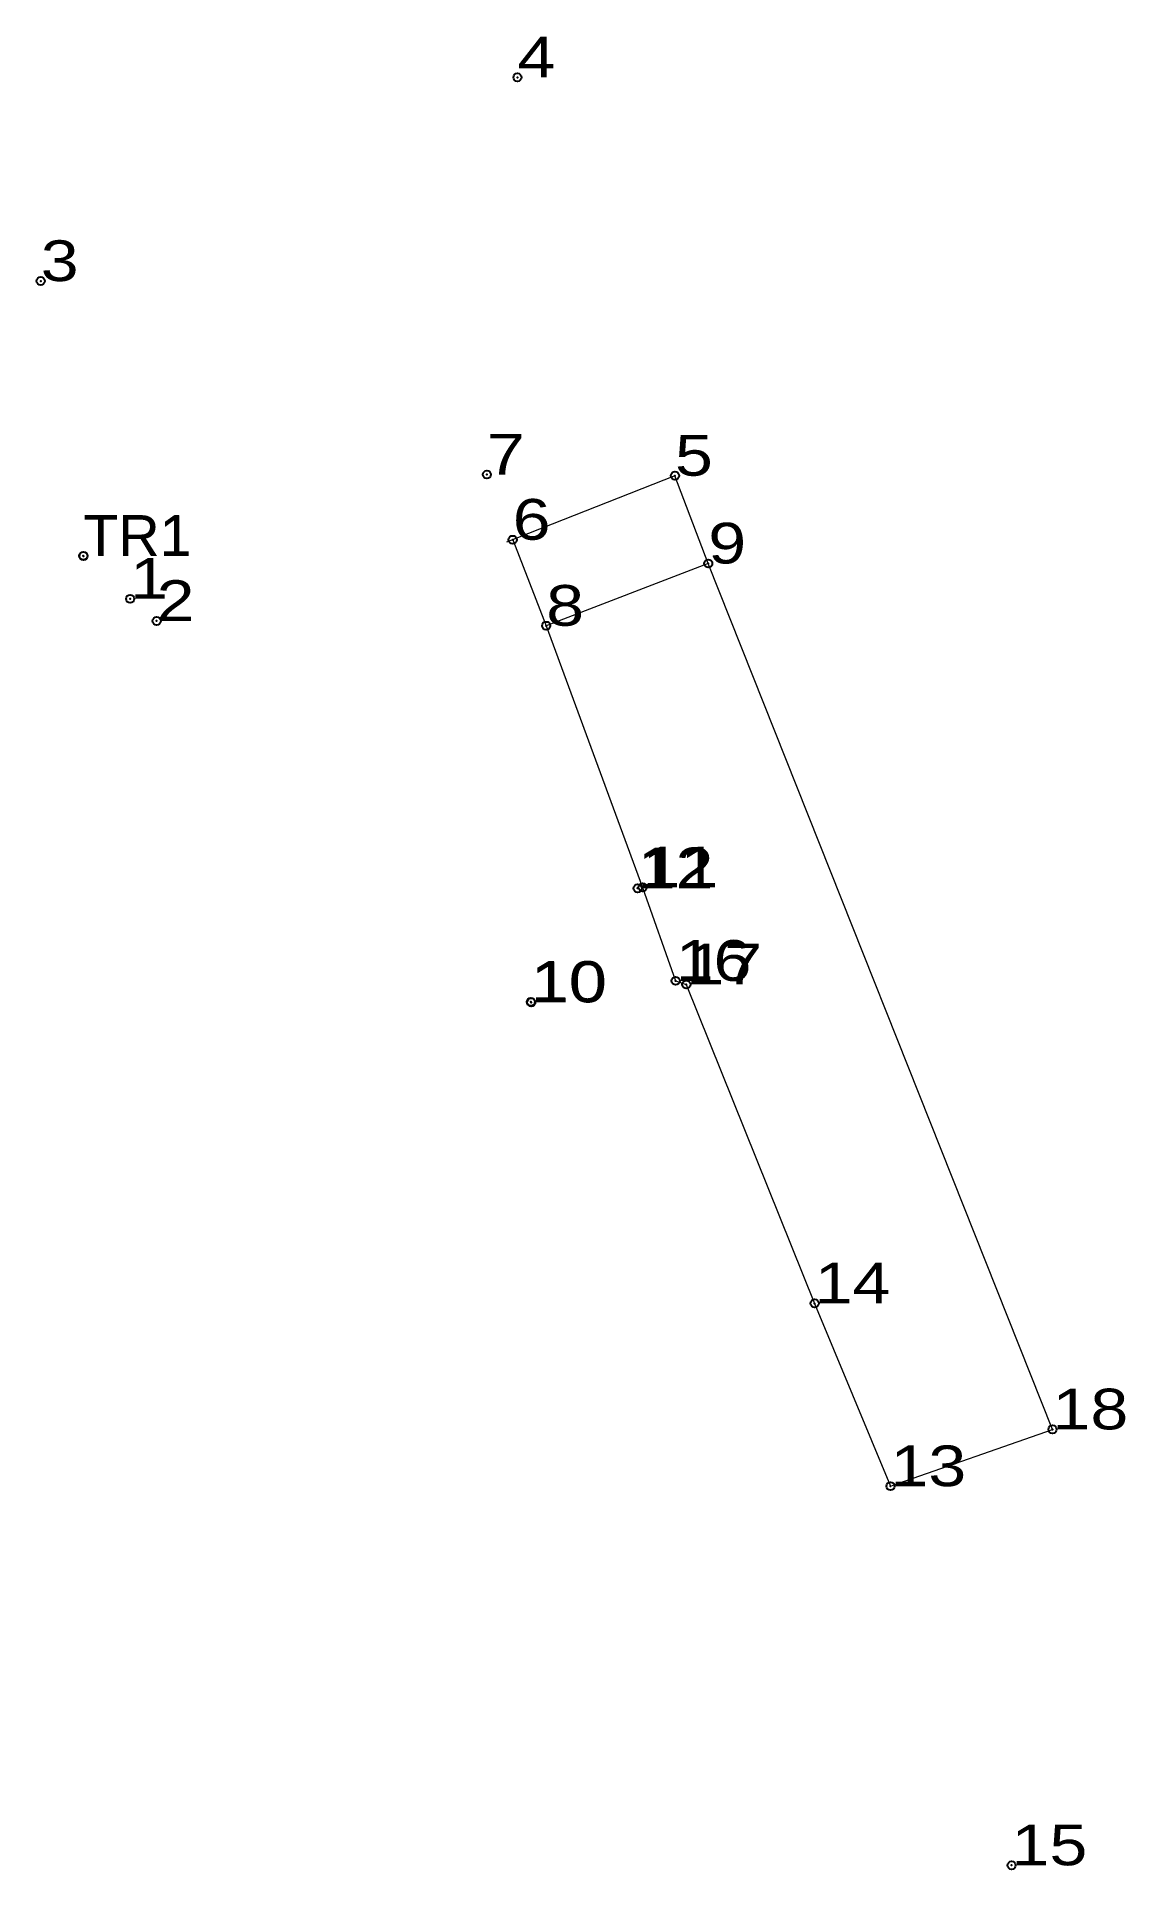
# Model space of a CAD drawing. Header units: metres. Extents: x 541924 to 543195, y 1835274 to 1835755.
# Drawn here: x 543147.4 to 543195.5, y 1835674.4 to 1835755.4 of the extents above.
import ezdxf

# ---------------------------------------------------------------- set-up
doc = ezdxf.new("R2010")
doc.units = ezdxf.units.M
doc.header["$LTSCALE"] = 0.72
doc.header["$PDMODE"] = 32
doc.header["$PDSIZE"] = 0.36
doc.layers.add('12', color=7, linetype='Continuous')
doc.layers.add('7', color=7, linetype='Continuous')
doc.layers.add('36', color=7, linetype='Continuous', lineweight=13)

msp = doc.modelspace()

# ---------------------------------------------------------------- linework, layer by layer
at = {"layer": '36'}
msp.add_line((543168.4, 1835733.18), (543169.88, 1835729.38), dxfattribs=at)
for points in [[(543177.04, 1835732.13), (543175.57, 1835736.01), (543168.13, 1835733.07)], [(543185.17, 1835691.39), (543192.25, 1835693.87), (543177.04, 1835732.13), (543169.88, 1835729.38)], [(543169.88, 1835729.38), (543174.14, 1835717.82), (543175.6, 1835713.69), (543176.07, 1835713.53), (543181.74, 1835699.44), (543185.09, 1835691.36)]]:
    msp.add_lwpolyline(points, dxfattribs=at)
at = {"layer": '7'}
for p in [(543168.61, 1835753.61), (543147.55, 1835744.61), (543167.26, 1835736.06), (543175.57, 1835736.01), (543168.4, 1835733.18), (543149.43, 1835732.47), (543149.44, 1835732.46), (543177.04, 1835732.13), (543151.5, 1835730.57), (543152.67, 1835729.59), (543169.88, 1835729.38), (543173.92, 1835717.78), (543174.14, 1835717.82), (543175.6, 1835713.69), (543176.07, 1835713.53), (543169.2, 1835712.76), (543169.22, 1835712.74), (543181.74, 1835699.44), (543192.25, 1835693.87), (543185.09, 1835691.36), (543190.44, 1835674.61)]:
    msp.add_point(p, dxfattribs=at)

# ---------------------------------------------------------------- texts
at = {"layer": '12'}
for s, width, p in [('4', 1.25, (543168.61, 1835753.61)), ('3', 1.25, (543147.55, 1835744.61)), ('7', 1.25, (543167.26, 1835736.06)), ('5', 1.25, (543175.57, 1835736.01)), ('6', 1.25, (543168.4, 1835733.18)), ('TR1', 1.05, (543149.43, 1835732.47)), ('TR1', 1.05, (543149.44, 1835732.46)), ('9', 1.25, (543177.04, 1835732.13)), ('1', 1.25, (543151.5, 1835730.57)), ('2', 1.25, (543152.67, 1835729.59)), ('8', 1.25, (543169.88, 1835729.38)), ('12', 1.25, (543173.92, 1835717.78)), ('11', 1.25, (543174.14, 1835717.82)), ('16', 1.25, (543175.6, 1835713.69)), ('10', 1.25, (543169.2, 1835712.76)), ('10', 1.25, (543169.22, 1835712.74)), ('17', 1.25, (543176.07, 1835713.53)), ('14', 1.25, (543181.74, 1835699.44)), ('18', 1.25, (543192.25, 1835693.87)), ('13', 1.25, (543185.09, 1835691.36)), ('15', 1.25, (543190.44, 1835674.61))]:
    msp.add_text(s, height=1.8, dxfattribs=dict(at, width=width)).set_placement(p)

doc.saveas('drawing.dxf')
